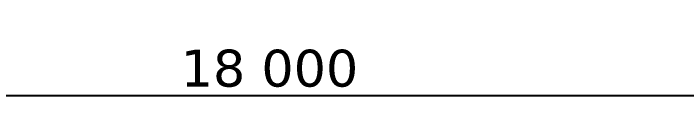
# Model space of a CAD drawing. Header units: metres. Extents: x -5 to 99, y -7 to 102.
# Drawn here: x 22.43 to 34.45, y -7.1 to -5.14 of the extents above; entities that cross this region are included whole.
import ezdxf

# ---------------------------------------------------------------- set-up
doc = ezdxf.new("R2010")
doc.units = ezdxf.units.M
doc.header["$LTSCALE"] = 0.5
doc.layers.add('42_РОЗМІРИ', color=7, linetype='Continuous', true_color=0x1d2a33)
doc.styles.add('DV', font='DejaVuSans.ttf')
doc.styles.add('OpenSansCondensed-Light', font='OpenSansCondensed-Light.ttf')
doc.dimstyles.new('EZDXF', dxfattribs={"dimtxt": 0.25, "dimasz": 0.175, "dimexe": 0.375, "dimexo": 0.125, "dimgap": 0.1, "dimtad": 1, "dimlfac": 100, "dimzin": 12, "dimdsep": 46, "dimtxsty": 'OpenSansCondensed-Light', "dimblk": 'ARCHTICK', "dimcen": 2.5, "dimazin": 3, "dimtfac": 0.5, "dimtmove": 2, "dimatfit": 3})

# ---------------------------------------------------------------- blocks, each defined once
blk = doc.blocks.new('_ARCHTICK')
at = {"color": 0, "linetype": 'BYBLOCK', "const_width": 0.15}
blk.add_lwpolyline([(-0.5, -0.5), (0.5, 0.5)], dxfattribs=at)

msp = doc.modelspace()

# ---------------------------------------------------------------- dimensions: what is measured, and where the dimension line sits
at = {"layer": '42_РОЗМІРИ'}
msp.add_linear_dim(base=(18, -6.6), p1=(18, -6.6), p2=(36, -6.6), text='18 000', dimstyle='EZDXF', override={"dimtxt": 0.6604, "dimasz": 0.5, "dimexe": 0.3, "dimexo": 0, "dimgap": 0.15, "dimtxsty": 'DV'}, dxfattribs=at).render()

doc.saveas('drawing.dxf')
